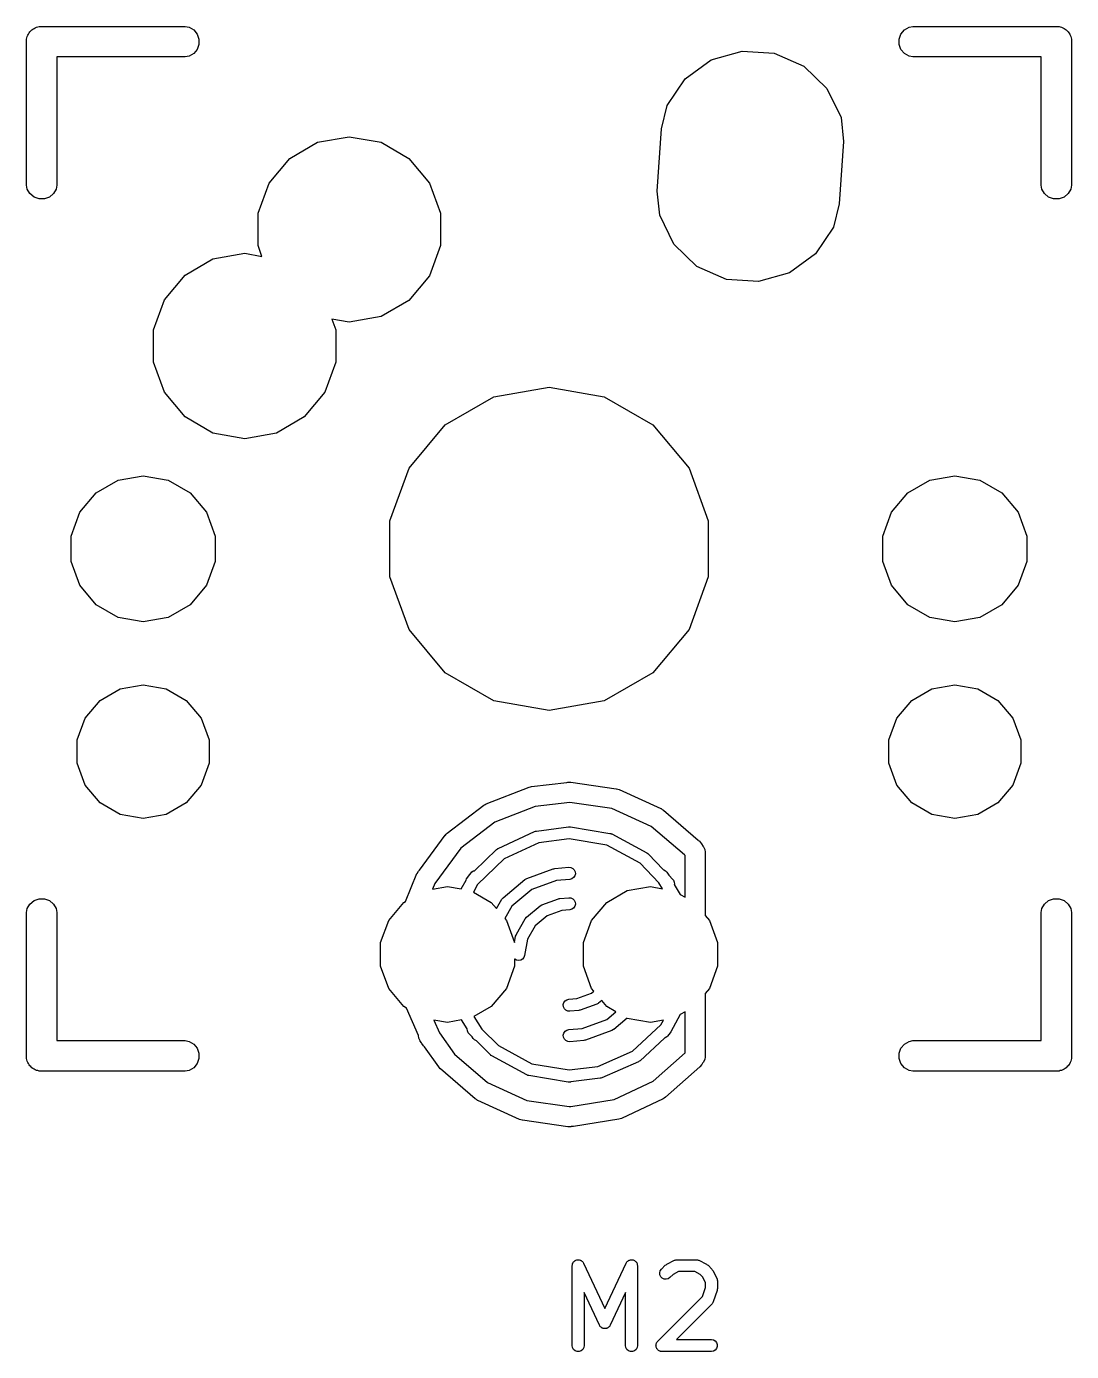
# Model space of a CAD drawing. Extents: x 242.4 to 312.6, y -174.9 to -102.
# Drawn here: x 242.38 to 255.46, y -158.64 to -142.05 of the extents above; entities that cross this region are included whole.
import ezdxf

# ---------------------------------------------------------------- set-up
doc = ezdxf.new("R2010")
doc.units = 0
doc.header["$MEASUREMENT"] = 0
doc.layers.add('BLACK', color=7, linetype='CONTINUOUS')

msp = doc.modelspace()

# ---------------------------------------------------------------- linework, layer by layer
at = {"layer": 'BLACK', "linetype": 'CONTINUOUS'}
for p, q in [((242.38, -142.206), (242.385, -142.191)), ((242.385, -142.191), (242.388, -142.174)), ((242.388, -142.174), (242.397, -142.159)), ((242.397, -142.159), (242.402, -142.143)), ((242.402, -142.143), (242.413, -142.13)), ((242.413, -142.13), (242.422, -142.116)), ((242.422, -142.116), (242.435, -142.105)), ((242.435, -142.105), (242.446, -142.092)), ((242.446, -142.092), (242.46, -142.083)), ((242.46, -142.083), (242.473, -142.072)), ((242.473, -142.072), (242.489, -142.067)), ((242.489, -142.067), (242.504, -142.058)), ((242.504, -142.058), (242.521, -142.055)), ((242.521, -142.055), (242.536, -142.05)), ((242.536, -142.05), (242.553, -142.05)), ((242.553, -142.05), (242.553, -142.049)), ((242.553, -142.049), (244.365, -142.049)), ((244.365, -142.049), (244.414, -142.058)), ((244.414, -142.058), (244.472, -142.092)), ((244.472, -142.092), (244.516, -142.143)), ((244.516, -142.143), (244.538, -142.206)), ((253.302, -142.206), (253.324, -142.143)), ((253.324, -142.143), (253.368, -142.092)), ((253.368, -142.092), (253.426, -142.058)), ((253.426, -142.058), (253.475, -142.049)), ((253.475, -142.049), (255.287, -142.049)), ((255.287, -142.049), (255.287, -142.05)), ((255.287, -142.05), (255.304, -142.05)), ((255.304, -142.05), (255.319, -142.055)), ((255.319, -142.055), (255.336, -142.058)), ((255.336, -142.058), (255.351, -142.067)), ((255.351, -142.067), (255.367, -142.072)), ((255.367, -142.072), (255.38, -142.083)), ((255.38, -142.083), (255.394, -142.092)), ((255.394, -142.092), (255.405, -142.105)), ((255.405, -142.105), (255.418, -142.116)), ((255.418, -142.116), (255.427, -142.13)), ((255.427, -142.13), (255.438, -142.143)), ((255.438, -142.143), (255.443, -142.159)), ((255.443, -142.159), (255.452, -142.174)), ((255.452, -142.174), (255.455, -142.191)), ((255.455, -142.191), (255.46, -142.206)), ((242.379, -144.035), (242.38, -142.223)), ((242.38, -142.223), (242.38, -142.206)), ((244.516, -142.337), (244.472, -142.388)), ((244.538, -142.274), (244.516, -142.337)), ((244.538, -142.206), (244.538, -142.274)), ((250.95, -142.467), (251.338, -142.356)), ((251.338, -142.356), (251.74, -142.384)), ((253.302, -142.274), (253.302, -142.206)), ((253.324, -142.337), (253.302, -142.274)), ((253.368, -142.388), (253.324, -142.337)), ((255.46, -142.206), (255.46, -142.223)), ((255.46, -142.223), (255.46, -142.223)), ((255.46, -142.223), (255.46, -144.035)), ((244.365, -142.43), (242.76, -142.43)), ((242.76, -142.43), (242.76, -144.035)), ((244.414, -142.422), (244.365, -142.43)), ((244.472, -142.388), (244.414, -142.422)), ((250.624, -142.705), (250.95, -142.467)), ((251.74, -142.384), (252.108, -142.547)), ((253.426, -142.422), (253.368, -142.388)), ((253.475, -142.43), (253.426, -142.422)), ((255.079, -142.43), (253.475, -142.43)), ((255.08, -144.035), (255.079, -142.43)), ((252.108, -142.547), (252.398, -142.827)), ((250.399, -143.039), (250.624, -142.705)), ((252.398, -142.827), (252.575, -143.189)), ((250.327, -143.332), (250.399, -143.039)), ((252.575, -143.189), (252.607, -143.489)), ((250.273, -144.111), (250.327, -143.332)), ((245.674, -143.701), (246.023, -143.499)), ((246.023, -143.499), (246.42, -143.429)), ((246.42, -143.429), (246.817, -143.499)), ((246.817, -143.499), (247.166, -143.701)), ((252.607, -143.489), (252.553, -144.268)), ((245.415, -144.01), (245.674, -143.701)), ((247.166, -143.701), (247.425, -144.01)), ((245.277, -144.388), (245.415, -144.01)), ((247.425, -144.01), (247.563, -144.388)), ((242.388, -144.084), (242.379, -144.035)), ((242.422, -144.142), (242.388, -144.084)), ((242.473, -144.186), (242.422, -144.142)), ((242.536, -144.208), (242.473, -144.186)), ((242.667, -144.186), (242.604, -144.208)), ((242.718, -144.142), (242.667, -144.186)), ((242.752, -144.084), (242.718, -144.142)), ((242.76, -144.035), (242.752, -144.084)), ((250.305, -144.411), (250.273, -144.111)), ((255.088, -144.084), (255.08, -144.035)), ((255.122, -144.142), (255.088, -144.084)), ((255.173, -144.186), (255.122, -144.142)), ((255.236, -144.208), (255.173, -144.186)), ((255.367, -144.186), (255.304, -144.208)), ((255.418, -144.142), (255.367, -144.186)), ((255.452, -144.084), (255.418, -144.142)), ((255.46, -144.035), (255.452, -144.084)), ((242.604, -144.208), (242.536, -144.208)), ((252.553, -144.268), (252.481, -144.561)), ((255.304, -144.208), (255.236, -144.208)), ((245.277, -144.792), (245.277, -144.388)), ((247.563, -144.388), (247.563, -144.792)), ((250.482, -144.773), (250.305, -144.411)), ((252.481, -144.561), (252.256, -144.895)), ((245.326, -144.928), (245.277, -144.792)), ((247.563, -144.792), (247.425, -145.17)), ((250.772, -145.053), (250.482, -144.773)), ((244.364, -145.161), (244.713, -144.959)), ((244.713, -144.959), (245.11, -144.889)), ((245.11, -144.889), (245.326, -144.928)), ((252.256, -144.895), (251.93, -145.133)), ((244.105, -145.47), (244.364, -145.161)), ((247.425, -145.17), (247.166, -145.479)), ((251.14, -145.216), (250.772, -145.053)), ((251.93, -145.133), (251.542, -145.244)), ((251.542, -145.244), (251.14, -145.216)), ((243.967, -145.848), (244.105, -145.47)), ((247.166, -145.479), (246.817, -145.681)), ((246.817, -145.681), (246.42, -145.751)), ((243.967, -146.252), (243.967, -145.848)), ((246.42, -145.751), (246.203, -145.712)), ((246.203, -145.712), (246.253, -145.848)), ((246.253, -145.848), (246.253, -146.252)), ((244.105, -146.63), (243.967, -146.252)), ((246.253, -146.252), (246.115, -146.63)), ((244.364, -146.939), (244.105, -146.63)), ((246.115, -146.63), (245.856, -146.939)), ((248.228, -146.687), (248.92, -146.565)), ((248.92, -146.565), (249.612, -146.687)), ((247.619, -147.039), (248.228, -146.687)), ((249.612, -146.687), (250.221, -147.039)), ((244.713, -147.141), (244.364, -146.939)), ((245.856, -146.939), (245.507, -147.141)), ((245.11, -147.211), (244.713, -147.141)), ((245.507, -147.141), (245.11, -147.211)), ((247.167, -147.578), (247.619, -147.039)), ((250.221, -147.039), (250.673, -147.578)), ((243.527, -147.73), (243.84, -147.675)), ((243.84, -147.675), (244.153, -147.73)), ((246.926, -148.238), (247.167, -147.578)), ((250.673, -147.578), (250.914, -148.238)), ((253.687, -147.73), (254, -147.675)), ((254, -147.675), (254.313, -147.73)), ((243.252, -147.889), (243.527, -147.73)), ((244.153, -147.73), (244.428, -147.889)), ((253.412, -147.889), (253.687, -147.73)), ((254.313, -147.73), (254.588, -147.889)), ((243.048, -148.133), (243.252, -147.889)), ((244.428, -147.889), (244.632, -148.133)), ((253.208, -148.133), (253.412, -147.889)), ((254.588, -147.889), (254.792, -148.133)), ((242.939, -148.431), (243.048, -148.133)), ((244.632, -148.133), (244.741, -148.431)), ((253.099, -148.431), (253.208, -148.133)), ((254.792, -148.133), (254.901, -148.431)), ((246.926, -148.942), (246.926, -148.238)), ((250.914, -148.238), (250.914, -148.942)), ((242.939, -148.749), (242.939, -148.431)), ((244.741, -148.431), (244.741, -148.749)), ((253.099, -148.749), (253.099, -148.431)), ((254.901, -148.431), (254.901, -148.749)), ((243.048, -149.047), (242.939, -148.749)), ((244.741, -148.749), (244.632, -149.047)), ((253.208, -149.047), (253.099, -148.749)), ((254.901, -148.749), (254.792, -149.047)), ((247.167, -149.602), (246.926, -148.942)), ((250.914, -148.942), (250.673, -149.602)), ((243.252, -149.291), (243.048, -149.047)), ((244.632, -149.047), (244.428, -149.291)), ((253.412, -149.291), (253.208, -149.047)), ((254.792, -149.047), (254.588, -149.291)), ((243.527, -149.45), (243.252, -149.291)), ((244.428, -149.291), (244.153, -149.45)), ((253.687, -149.45), (253.412, -149.291)), ((254.588, -149.291), (254.313, -149.45)), ((243.84, -149.505), (243.527, -149.45)), ((244.153, -149.45), (243.84, -149.505)), ((254, -149.505), (253.687, -149.45)), ((254.313, -149.45), (254, -149.505)), ((247.619, -150.141), (247.167, -149.602)), ((250.673, -149.602), (250.221, -150.141)), ((248.228, -150.493), (247.619, -150.141)), ((250.221, -150.141), (249.612, -150.493)), ((243.553, -150.342), (243.84, -150.292)), ((243.84, -150.292), (244.127, -150.342)), ((253.713, -150.342), (254, -150.292)), ((254, -150.292), (254.287, -150.342)), ((243.114, -150.711), (243.301, -150.488)), ((243.301, -150.488), (243.553, -150.342)), ((244.127, -150.342), (244.379, -150.488)), ((244.379, -150.488), (244.566, -150.711)), ((248.92, -150.615), (248.228, -150.493)), ((249.612, -150.493), (248.92, -150.615)), ((253.274, -150.711), (253.461, -150.488)), ((253.461, -150.488), (253.713, -150.342)), ((254.287, -150.342), (254.539, -150.488)), ((254.539, -150.488), (254.726, -150.711)), ((243.014, -150.984), (243.114, -150.711)), ((244.566, -150.711), (244.665, -150.984)), ((253.174, -150.984), (253.274, -150.711)), ((254.726, -150.711), (254.825, -150.984)), ((243.014, -151.276), (243.014, -150.984)), ((244.665, -150.984), (244.665, -151.276)), ((253.174, -151.276), (253.174, -150.984)), ((254.825, -150.984), (254.825, -151.276)), ((243.114, -151.549), (243.014, -151.276)), ((244.665, -151.276), (244.566, -151.549)), ((253.274, -151.549), (253.174, -151.276)), ((254.825, -151.276), (254.726, -151.549)), ((243.301, -151.772), (243.114, -151.549)), ((244.566, -151.549), (244.379, -151.772)), ((248.134, -151.782), (248.671, -151.574)), ((248.671, -151.574), (248.672, -151.574)), ((248.672, -151.574), (248.687, -151.571)), ((248.687, -151.571), (248.702, -151.567)), ((248.702, -151.567), (249.143, -151.516)), ((249.143, -151.516), (249.156, -151.512)), ((249.156, -151.512), (249.192, -151.512)), ((249.192, -151.512), (249.762, -151.594)), ((249.762, -151.594), (249.764, -151.594)), ((249.764, -151.594), (249.78, -151.599)), ((249.78, -151.599), (249.797, -151.604)), ((249.797, -151.604), (250.321, -151.843)), ((253.461, -151.772), (253.274, -151.549)), ((254.726, -151.549), (254.539, -151.772)), ((243.553, -151.918), (243.301, -151.772)), ((244.379, -151.772), (244.127, -151.918)), ((247.646, -152.15), (248.103, -151.8)), ((248.103, -151.8), (248.104, -151.799)), ((248.104, -151.799), (248.119, -151.791)), ((248.119, -151.791), (248.134, -151.782)), ((248.747, -151.817), (248.243, -152.012)), ((249.182, -151.767), (248.747, -151.817)), ((249.708, -151.843), (249.182, -151.767)), ((253.713, -151.918), (253.461, -151.772)), ((254.539, -151.772), (254.287, -151.918)), ((243.84, -151.968), (243.553, -151.918)), ((244.127, -151.918), (243.84, -151.968)), ((250.2, -152.066), (249.708, -151.843)), ((250.321, -151.843), (250.323, -151.843)), ((250.323, -151.843), (250.337, -151.853)), ((250.337, -151.853), (250.352, -151.862)), ((250.352, -151.862), (250.788, -152.238)), ((254, -151.968), (253.713, -151.918)), ((254.287, -151.918), (254, -151.968)), ((247.634, -152.162), (247.646, -152.15)), ((248.243, -152.012), (247.815, -152.34)), ((248.285, -152.341), (248.739, -152.131)), ((248.739, -152.131), (248.752, -152.127)), ((248.752, -152.127), (248.756, -152.126)), ((248.756, -152.126), (248.761, -152.125)), ((248.761, -152.125), (249.163, -152.07)), ((249.163, -152.07), (249.176, -152.07)), ((249.176, -152.07), (249.181, -152.071)), ((249.181, -152.071), (249.187, -152.071)), ((249.187, -152.071), (249.68, -152.153)), ((249.68, -152.153), (249.693, -152.156)), ((249.693, -152.156), (249.698, -152.159)), ((250.615, -152.424), (250.2, -152.066)), ((247.3, -152.614), (247.621, -152.176)), ((247.621, -152.176), (247.622, -152.174)), ((247.622, -152.174), (247.634, -152.162)), ((248.793, -152.274), (248.36, -152.474)), ((249.172, -152.223), (248.793, -152.274)), ((249.643, -152.301), (249.172, -152.223)), ((250.061, -152.527), (249.643, -152.301)), ((249.698, -152.159), (249.704, -152.161)), ((249.704, -152.161), (250.144, -152.399)), ((250.788, -152.238), (250.789, -152.239)), ((250.789, -152.239), (250.795, -152.246)), ((250.795, -152.246), (250.802, -152.252)), ((250.802, -152.252), (250.829, -152.284)), ((250.829, -152.284), (250.83, -152.285)), ((250.83, -152.285), (250.849, -152.316)), ((250.849, -152.316), (250.852, -152.324)), ((247.815, -152.34), (247.491, -152.783)), ((247.985, -152.622), (248.264, -152.355)), ((248.36, -152.474), (248.025, -152.794)), ((248.264, -152.355), (248.274, -152.347)), ((248.264, -152.355), (248.264, -152.355)), ((248.264, -152.355), (248.264, -152.355)), ((248.274, -152.347), (248.28, -152.344)), ((248.28, -152.344), (248.285, -152.341)), ((250.144, -152.399), (250.155, -152.406)), ((250.155, -152.406), (250.159, -152.41)), ((250.159, -152.41), (250.163, -152.413)), ((250.163, -152.413), (250.349, -152.607)), ((250.622, -152.432), (250.615, -152.424)), ((250.622, -152.951), (250.622, -152.432)), ((250.852, -152.324), (250.87, -152.356)), ((250.87, -152.356), (250.876, -152.389)), ((250.876, -152.389), (250.876, -153.183)), ((247.268, -152.657), (247.287, -152.626)), ((247.287, -152.626), (247.3, -152.614)), ((247.91, -152.688), (247.944, -152.647)), ((247.944, -152.647), (247.953, -152.637)), ((247.953, -152.637), (247.974, -152.624)), ((247.974, -152.624), (247.985, -152.622)), ((248.64, -152.719), (248.972, -152.598)), ((248.972, -152.598), (248.981, -152.596)), ((248.981, -152.596), (248.991, -152.594)), ((248.991, -152.594), (249.167, -152.578)), ((249.167, -152.578), (249.194, -152.58)), ((249.194, -152.58), (249.218, -152.592)), ((249.218, -152.592), (249.236, -152.61)), ((249.236, -152.61), (249.248, -152.634)), ((249.248, -152.634), (249.25, -152.661)), ((250.296, -152.771), (250.061, -152.527)), ((250.349, -152.607), (250.357, -152.608)), ((250.357, -152.608), (250.379, -152.621)), ((250.379, -152.621), (250.395, -152.64)), ((250.395, -152.64), (250.418, -152.678)), ((247.125, -153.005), (247.267, -152.658)), ((247.267, -152.658), (247.268, -152.657)), ((247.491, -152.783), (247.463, -152.852)), ((247.463, -152.852), (247.65, -152.819)), ((247.65, -152.819), (247.822, -152.849)), ((247.822, -152.849), (247.881, -152.741)), ((247.881, -152.741), (247.887, -152.721)), ((247.887, -152.721), (247.902, -152.7)), ((247.902, -152.7), (247.903, -152.7)), ((247.903, -152.7), (247.91, -152.689)), ((247.903, -152.7), (247.903, -152.7)), ((247.91, -152.689), (247.91, -152.688)), ((247.91, -152.689), (247.91, -152.689)), ((248.025, -152.794), (247.974, -152.889)), ((248.347, -152.959), (248.617, -152.732)), ((248.617, -152.732), (248.64, -152.719)), ((248.617, -152.732), (248.617, -152.732)), ((249.014, -152.744), (248.705, -152.857)), ((249.181, -152.73), (249.014, -152.744)), ((249.206, -152.723), (249.181, -152.73)), ((249.228, -152.708), (249.206, -152.723)), ((249.243, -152.686), (249.228, -152.708)), ((249.25, -152.661), (249.243, -152.686)), ((249.899, -152.87), (250.19, -152.819)), ((250.19, -152.819), (250.341, -152.846)), ((250.341, -152.846), (250.296, -152.771)), ((250.418, -152.678), (250.468, -152.73)), ((250.468, -152.73), (250.476, -152.74)), ((250.476, -152.74), (250.487, -152.763)), ((250.487, -152.763), (250.489, -152.788)), ((250.489, -152.788), (250.488, -152.794)), ((250.488, -152.794), (250.562, -152.917)), ((242.473, -152.994), (242.536, -152.972)), ((242.536, -152.972), (242.604, -152.972)), ((242.604, -152.972), (242.667, -152.994)), ((247.974, -152.889), (248.197, -153.018)), ((248.262, -153.096), (248.33, -152.979)), ((248.33, -152.979), (248.347, -152.959)), ((248.33, -152.979), (248.33, -152.979)), ((248.705, -152.857), (248.455, -153.067)), ((248.83, -153.048), (249.038, -152.973)), ((249.038, -152.973), (249.047, -152.971)), ((249.047, -152.971), (249.057, -152.969)), ((249.057, -152.969), (249.167, -152.959)), ((249.167, -152.959), (249.194, -152.961)), ((249.194, -152.961), (249.218, -152.973)), ((249.218, -152.973), (249.236, -152.991)), ((249.643, -153.018), (249.899, -152.87)), ((250.562, -152.917), (250.622, -152.951)), ((255.173, -152.994), (255.236, -152.972)), ((255.236, -152.972), (255.304, -152.972)), ((255.304, -152.972), (255.367, -152.994)), ((242.379, -154.957), (242.38, -153.145)), ((242.38, -153.145), (242.388, -153.096)), ((242.388, -153.096), (242.422, -153.038)), ((242.422, -153.038), (242.473, -152.994)), ((242.667, -152.994), (242.718, -153.038)), ((242.718, -153.038), (242.752, -153.096)), ((242.752, -153.096), (242.76, -153.145)), ((242.76, -153.145), (242.76, -154.749)), ((246.913, -153.244), (247.103, -153.018)), ((247.103, -153.018), (247.125, -153.005)), ((248.197, -153.018), (248.262, -153.096)), ((248.455, -153.067), (248.367, -153.22)), ((248.639, -153.203), (248.808, -153.062)), ((248.808, -153.062), (248.83, -153.048)), ((248.808, -153.062), (248.808, -153.062)), ((249.08, -153.12), (248.895, -153.187)), ((249.181, -153.111), (249.08, -153.12)), ((249.206, -153.104), (249.181, -153.111)), ((249.228, -153.089), (249.206, -153.104)), ((249.243, -153.067), (249.228, -153.089)), ((249.236, -152.991), (249.248, -153.015)), ((249.25, -153.042), (249.243, -153.067)), ((249.248, -153.015), (249.25, -153.042)), ((249.453, -153.244), (249.643, -153.018)), ((255.079, -153.145), (255.088, -153.096)), ((255.08, -154.749), (255.079, -153.145)), ((255.088, -153.096), (255.122, -153.038)), ((255.122, -153.038), (255.173, -152.994)), ((255.367, -152.994), (255.418, -153.038)), ((255.418, -153.038), (255.452, -153.096)), ((255.452, -153.096), (255.46, -153.145)), ((255.46, -153.145), (255.46, -154.957)), ((246.812, -153.522), (246.913, -153.244)), ((248.367, -153.22), (248.387, -153.244)), ((248.387, -153.244), (248.488, -153.521)), ((248.511, -153.415), (248.622, -153.224)), ((248.622, -153.224), (248.639, -153.203)), ((248.639, -153.203), (248.639, -153.203)), ((248.747, -153.312), (248.65, -153.479)), ((248.895, -153.187), (248.747, -153.312)), ((249.352, -153.522), (249.453, -153.244)), ((250.876, -153.183), (250.927, -153.244)), ((250.927, -153.244), (251.028, -153.522)), ((248.488, -153.521), (248.502, -153.44)), ((248.502, -153.44), (248.507, -153.427)), ((248.502, -153.44), (248.502, -153.44)), ((248.507, -153.427), (248.511, -153.415)), ((248.511, -153.415), (248.511, -153.415)), ((248.65, -153.479), (248.614, -153.683)), ((246.812, -153.818), (246.812, -153.522)), ((249.352, -153.818), (249.352, -153.522)), ((251.028, -153.522), (251.028, -153.818)), ((248.49, -153.728), (248.488, -153.726)), ((248.488, -153.726), (248.488, -153.818)), ((248.513, -153.742), (248.49, -153.728)), ((248.539, -153.746), (248.513, -153.742)), ((248.565, -153.742), (248.539, -153.746)), ((248.588, -153.728), (248.565, -153.742)), ((248.605, -153.708), (248.588, -153.728)), ((248.614, -153.683), (248.605, -153.708)), ((246.913, -154.096), (246.812, -153.818)), ((248.488, -153.818), (248.387, -154.096)), ((249.453, -154.096), (249.352, -153.818)), ((251.028, -153.818), (250.927, -154.096)), ((247.103, -154.322), (246.913, -154.096)), ((248.387, -154.096), (248.197, -154.322)), ((249.481, -154.129), (249.453, -154.096)), ((249.453, -154.153), (249.481, -154.129)), ((250.927, -154.096), (250.876, -154.157)), ((249.098, -154.298), (249.105, -154.273)), ((249.1, -154.325), (249.098, -154.298)), ((249.105, -154.273), (249.12, -154.251)), ((249.12, -154.251), (249.142, -154.236)), ((249.142, -154.236), (249.167, -154.229)), ((249.167, -154.229), (249.268, -154.22)), ((249.268, -154.22), (249.453, -154.153)), ((249.518, -154.292), (249.31, -154.367)), ((249.534, -154.282), (249.518, -154.292)), ((249.518, -154.292), (249.518, -154.292)), ((249.54, -154.278), (249.534, -154.282)), ((249.579, -154.246), (249.54, -154.278)), ((249.54, -154.278), (249.54, -154.278)), ((249.643, -154.322), (249.579, -154.246)), ((250.876, -154.157), (250.876, -154.951)), ((247.135, -154.341), (247.103, -154.322)), ((247.284, -154.684), (247.135, -154.341)), ((248.197, -154.322), (247.979, -154.448)), ((247.979, -154.448), (248.079, -154.606)), ((249.112, -154.349), (249.1, -154.325)), ((249.13, -154.367), (249.112, -154.349)), ((249.154, -154.379), (249.13, -154.367)), ((249.181, -154.381), (249.154, -154.379)), ((249.291, -154.371), (249.181, -154.381)), ((249.301, -154.369), (249.291, -154.371)), ((249.31, -154.367), (249.301, -154.369)), ((249.757, -154.388), (249.643, -154.322)), ((249.643, -154.483), (249.757, -154.388)), ((249.897, -154.469), (249.731, -154.608)), ((249.899, -154.47), (249.897, -154.469)), ((250.19, -154.521), (249.899, -154.47)), ((250.563, -154.423), (250.445, -154.64)), ((250.622, -154.389), (250.563, -154.423)), ((250.622, -154.901), (250.622, -154.389)), ((247.65, -154.521), (247.477, -154.491)), ((247.477, -154.491), (247.547, -154.653)), ((247.826, -154.49), (247.65, -154.521)), ((247.896, -154.601), (247.826, -154.49)), ((247.895, -154.603), (247.896, -154.601)), ((247.898, -154.627), (247.895, -154.603)), ((247.909, -154.65), (247.898, -154.627)), ((248.079, -154.606), (248.286, -154.812)), ((249.105, -154.654), (249.12, -154.632)), ((249.12, -154.632), (249.142, -154.617)), ((249.142, -154.617), (249.167, -154.61)), ((249.167, -154.61), (249.334, -154.596)), ((249.334, -154.596), (249.643, -154.483)), ((249.708, -154.621), (249.376, -154.742)), ((249.728, -154.61), (249.708, -154.621)), ((249.708, -154.621), (249.708, -154.621)), ((249.731, -154.608), (249.728, -154.61)), ((249.731, -154.608), (249.731, -154.608)), ((249.966, -154.879), (250.319, -154.553)), ((250.352, -154.493), (250.19, -154.521)), ((250.319, -154.553), (250.352, -154.493)), ((250.445, -154.64), (250.438, -154.651)), ((242.76, -154.749), (244.365, -154.749)), ((244.365, -154.749), (244.414, -154.758)), ((244.414, -154.758), (244.472, -154.792)), ((244.472, -154.792), (244.516, -154.843)), ((247.284, -154.685), (247.284, -154.684)), ((247.29, -154.72), (247.284, -154.685)), ((247.306, -154.752), (247.29, -154.72)), ((247.307, -154.754), (247.306, -154.752)), ((247.325, -154.778), (247.307, -154.754)), ((247.328, -154.785), (247.325, -154.778)), ((247.347, -154.815), (247.328, -154.785)), ((247.547, -154.653), (247.737, -154.92)), ((247.918, -154.66), (247.909, -154.65)), ((247.959, -154.701), (247.918, -154.66)), ((247.972, -154.721), (247.959, -154.701)), ((247.988, -154.74), (247.972, -154.721)), ((248.01, -154.753), (247.988, -154.74)), ((248.186, -154.928), (248.01, -154.753)), ((248.01, -154.753), (248.01, -154.753)), ((248.286, -154.812), (248.705, -155.039)), ((249.098, -154.679), (249.105, -154.654)), ((249.1, -154.706), (249.098, -154.679)), ((249.112, -154.73), (249.1, -154.706)), ((249.13, -154.748), (249.112, -154.73)), ((249.154, -154.76), (249.13, -154.748)), ((249.181, -154.762), (249.154, -154.76)), ((249.357, -154.746), (249.181, -154.762)), ((249.367, -154.744), (249.357, -154.746)), ((249.376, -154.742), (249.367, -154.744)), ((250.365, -154.718), (250.06, -155)), ((250.374, -154.716), (250.365, -154.718)), ((250.395, -154.703), (250.374, -154.716)), ((250.404, -154.693), (250.395, -154.703)), ((250.438, -154.652), (250.404, -154.693)), ((250.438, -154.651), (250.438, -154.651)), ((250.438, -154.651), (250.438, -154.652)), ((253.324, -154.843), (253.368, -154.792)), ((253.368, -154.792), (253.426, -154.758)), ((253.426, -154.758), (253.475, -154.749)), ((253.475, -154.749), (255.08, -154.749)), ((242.38, -154.957), (242.379, -154.957)), ((242.38, -154.974), (242.38, -154.957)), ((242.385, -154.989), (242.38, -154.974)), ((244.516, -154.843), (244.538, -154.906)), ((244.538, -154.974), (244.516, -155.037)), ((244.538, -154.906), (244.538, -154.974)), ((247.36, -154.827), (247.347, -154.815)), ((247.539, -155.079), (247.36, -154.827)), ((247.737, -154.92), (248.148, -155.274)), ((248.19, -154.931), (248.186, -154.928)), ((248.193, -154.934), (248.19, -154.931)), ((248.204, -154.941), (248.193, -154.934)), ((248.644, -155.179), (248.204, -154.941)), ((249.53, -155.071), (249.966, -154.879)), ((250.223, -155.256), (250.622, -154.901)), ((250.876, -154.951), (250.87, -154.984)), ((253.302, -154.906), (253.324, -154.843)), ((253.302, -154.974), (253.302, -154.906)), ((253.324, -155.037), (253.302, -154.974)), ((255.46, -154.974), (255.455, -154.989)), ((255.46, -154.957), (255.46, -154.957)), ((255.46, -154.957), (255.46, -154.974)), ((242.388, -155.006), (242.385, -154.989)), ((242.397, -155.021), (242.388, -155.006)), ((242.402, -155.037), (242.397, -155.021)), ((242.413, -155.05), (242.402, -155.037)), ((242.422, -155.064), (242.413, -155.05)), ((242.435, -155.075), (242.422, -155.064)), ((242.446, -155.088), (242.435, -155.075)), ((242.46, -155.097), (242.446, -155.088)), ((242.473, -155.108), (242.46, -155.097)), ((242.489, -155.113), (242.473, -155.108)), ((242.504, -155.122), (242.489, -155.113)), ((242.521, -155.125), (242.504, -155.122)), ((242.536, -155.13), (242.521, -155.125)), ((242.553, -155.13), (242.536, -155.13)), ((244.365, -155.13), (242.553, -155.13)), ((242.553, -155.13), (242.553, -155.13)), ((244.414, -155.122), (244.365, -155.13)), ((244.472, -155.088), (244.414, -155.122)), ((244.516, -155.037), (244.472, -155.088)), ((247.549, -155.09), (247.539, -155.079)), ((247.559, -155.101), (247.549, -155.09)), ((247.56, -155.102), (247.559, -155.101)), ((247.996, -155.478), (247.56, -155.102)), ((248.705, -155.039), (249.17, -155.116)), ((249.17, -155.116), (249.53, -155.071)), ((250.039, -155.013), (249.581, -155.215)), ((250.044, -155.01), (250.039, -155.013)), ((250.049, -155.008), (250.044, -155.01)), ((250.06, -155), (250.049, -155.008)), ((250.06, -155), (250.06, -155)), ((250.06, -155), (250.06, -155)), ((250.808, -155.076), (250.378, -155.458)), ((250.831, -155.048), (250.808, -155.076)), ((250.839, -155.03), (250.831, -155.048)), ((250.848, -155.023), (250.839, -155.03)), ((250.87, -154.984), (250.848, -155.023)), ((253.368, -155.088), (253.324, -155.037)), ((253.426, -155.122), (253.368, -155.088)), ((253.475, -155.13), (253.426, -155.122)), ((255.287, -155.13), (253.475, -155.13)), ((255.304, -155.13), (255.287, -155.13)), ((255.287, -155.13), (255.287, -155.13)), ((255.319, -155.125), (255.304, -155.13)), ((255.336, -155.122), (255.319, -155.125)), ((255.351, -155.113), (255.336, -155.122)), ((255.367, -155.108), (255.351, -155.113)), ((255.38, -155.097), (255.367, -155.108)), ((255.394, -155.088), (255.38, -155.097)), ((255.405, -155.075), (255.394, -155.088)), ((255.418, -155.064), (255.405, -155.075)), ((255.427, -155.05), (255.418, -155.064)), ((255.438, -155.037), (255.427, -155.05)), ((255.443, -155.021), (255.438, -155.037)), ((255.452, -155.006), (255.443, -155.021)), ((255.455, -154.989), (255.452, -155.006)), ((248.148, -155.274), (248.64, -155.497)), ((248.65, -155.181), (248.644, -155.179)), ((248.655, -155.184), (248.65, -155.181)), ((248.668, -155.187), (248.655, -155.184)), ((249.161, -155.269), (248.668, -155.187)), ((249.187, -155.269), (249.161, -155.269)), ((249.194, -155.267), (249.187, -155.269)), ((249.56, -155.221), (249.194, -155.267)), ((249.564, -155.219), (249.56, -155.221)), ((249.569, -155.219), (249.564, -155.219)), ((249.581, -155.215), (249.569, -155.219)), ((249.735, -155.486), (250.223, -155.256)), ((250.362, -155.468), (250.348, -155.478)), ((250.376, -155.459), (250.362, -155.468)), ((250.378, -155.458), (250.376, -155.459)), ((248.011, -155.487), (247.996, -155.478)), ((248.025, -155.497), (248.011, -155.487)), ((248.027, -155.497), (248.025, -155.497)), ((248.551, -155.736), (248.027, -155.497)), ((248.64, -155.497), (249.17, -155.573)), ((249.17, -155.573), (249.176, -155.572)), ((249.176, -155.572), (249.194, -155.572)), ((249.194, -155.572), (249.735, -155.486)), ((250.348, -155.478), (249.827, -155.724)), ((248.568, -155.741), (248.551, -155.736)), ((248.584, -155.746), (248.568, -155.741)), ((248.586, -155.746), (248.584, -155.746)), ((249.156, -155.828), (248.586, -155.746)), ((249.793, -155.734), (249.225, -155.825)), ((249.81, -155.729), (249.793, -155.734)), ((249.826, -155.724), (249.81, -155.729)), ((249.827, -155.724), (249.826, -155.724)), ((249.192, -155.828), (249.156, -155.828)), ((249.197, -155.826), (249.192, -155.828)), ((249.206, -155.826), (249.197, -155.826)), ((249.215, -155.825), (249.206, -155.826)), ((249.223, -155.825), (249.215, -155.825)), ((249.225, -155.825), (249.223, -155.825)), ((249.21, -157.567), (249.212, -157.558)), ((249.21, -158.567), (249.21, -157.567)), ((249.212, -157.558), (249.213, -157.548)), ((249.213, -157.548), (249.214, -157.545)), ((249.214, -157.545), (249.215, -157.542)), ((249.215, -157.542), (249.22, -157.533)), ((249.22, -157.533), (249.224, -157.524)), ((249.224, -157.524), (249.226, -157.522)), ((249.226, -157.522), (249.228, -157.519)), ((249.228, -157.519), (249.236, -157.513)), ((249.236, -157.513), (249.242, -157.506)), ((249.242, -157.506), (249.245, -157.505)), ((249.245, -157.505), (249.248, -157.502)), ((249.248, -157.502), (249.257, -157.499)), ((249.257, -157.499), (249.266, -157.495)), ((249.266, -157.495), (249.269, -157.495)), ((249.269, -157.495), (249.272, -157.494)), ((249.272, -157.494), (249.282, -157.494)), ((249.282, -157.494), (249.292, -157.493)), ((249.292, -157.493), (249.295, -157.494)), ((249.295, -157.494), (249.298, -157.494)), ((249.298, -157.494), (249.308, -157.497)), ((249.308, -157.497), (249.317, -157.499)), ((249.317, -157.499), (249.32, -157.501)), ((249.32, -157.501), (249.323, -157.502)), ((249.323, -157.502), (249.33, -157.509)), ((249.33, -157.509), (249.338, -157.514)), ((249.338, -157.514), (249.34, -157.517)), ((249.34, -157.517), (249.343, -157.519)), ((249.343, -157.519), (249.348, -157.528)), ((249.348, -157.528), (249.353, -157.536)), ((249.353, -157.536), (249.619, -158.104)), ((249.619, -158.104), (249.884, -157.536)), ((249.884, -157.536), (249.89, -157.528)), ((249.89, -157.528), (249.895, -157.519)), ((249.895, -157.519), (249.897, -157.517)), ((249.897, -157.517), (249.899, -157.514)), ((249.899, -157.514), (249.907, -157.509)), ((249.907, -157.509), (249.915, -157.502)), ((249.915, -157.502), (249.918, -157.501)), ((249.918, -157.501), (249.92, -157.499)), ((249.92, -157.499), (249.93, -157.497)), ((249.93, -157.497), (249.939, -157.494)), ((249.939, -157.494), (249.942, -157.494)), ((249.942, -157.494), (249.946, -157.493)), ((249.946, -157.493), (249.955, -157.494)), ((249.955, -157.494), (249.965, -157.494)), ((249.965, -157.494), (249.968, -157.495)), ((249.968, -157.495), (249.972, -157.495)), ((249.972, -157.495), (249.98, -157.499)), ((249.98, -157.499), (249.99, -157.502)), ((249.99, -157.502), (249.992, -157.505)), ((249.992, -157.505), (249.995, -157.506)), ((249.995, -157.506), (250.002, -157.513)), ((250.002, -157.513), (250.01, -157.519)), ((250.01, -157.519), (250.011, -157.522)), ((250.011, -157.522), (250.014, -157.524)), ((250.014, -157.524), (250.018, -157.533)), ((250.018, -157.533), (250.023, -157.542)), ((250.023, -157.542), (250.023, -157.545)), ((250.023, -157.545), (250.025, -157.548)), ((250.025, -157.548), (250.025, -157.558)), ((250.025, -157.558), (250.027, -157.567)), ((250.027, -157.567), (250.027, -158.567)), ((250.306, -157.656), (250.313, -157.631)), ((250.313, -157.631), (250.328, -157.61)), ((250.328, -157.61), (250.375, -157.562)), ((250.375, -157.562), (250.385, -157.555)), ((250.385, -157.555), (250.395, -157.548)), ((250.395, -157.548), (250.49, -157.5)), ((250.49, -157.5), (250.494, -157.499)), ((250.494, -157.499), (250.498, -157.497)), ((250.498, -157.497), (250.507, -157.495)), ((250.507, -157.495), (250.515, -157.493)), ((250.515, -157.493), (250.519, -157.493)), ((250.519, -157.493), (250.524, -157.492)), ((250.524, -157.492), (250.762, -157.492)), ((250.762, -157.492), (250.766, -157.493)), ((250.766, -157.493), (250.77, -157.493)), ((250.77, -157.493), (250.779, -157.495)), ((250.779, -157.495), (250.787, -157.497)), ((250.787, -157.497), (250.791, -157.499)), ((250.791, -157.499), (250.795, -157.5)), ((250.795, -157.5), (250.89, -157.548)), ((250.89, -157.548), (250.9, -157.555)), ((250.9, -157.555), (250.91, -157.562)), ((250.91, -157.562), (250.958, -157.61)), ((250.958, -157.61), (250.964, -157.619)), ((250.964, -157.619), (250.972, -157.629)), ((250.972, -157.629), (251.019, -157.724)), ((250.308, -157.682), (250.306, -157.656)), ((250.319, -157.706), (250.308, -157.682)), ((250.338, -157.724), (250.319, -157.706)), ((250.361, -157.735), (250.338, -157.724)), ((250.387, -157.737), (250.361, -157.735)), ((250.412, -157.731), (250.387, -157.737)), ((250.434, -157.716), (250.412, -157.731)), ((250.473, -157.677), (250.434, -157.716)), ((250.541, -157.642), (250.473, -157.677)), ((250.744, -157.642), (250.541, -157.642)), ((250.812, -157.677), (250.744, -157.642)), ((250.843, -157.707), (250.812, -157.677)), ((250.877, -157.776), (250.843, -157.707)), ((250.877, -157.841), (250.877, -157.776)), ((251.019, -157.724), (251.02, -157.728)), ((251.02, -157.728), (251.023, -157.732)), ((251.023, -157.732), (251.024, -157.741)), ((251.024, -157.741), (251.027, -157.749)), ((251.027, -157.749), (251.026, -157.754)), ((251.026, -157.754), (251.027, -157.758)), ((251.027, -157.758), (251.027, -157.853)), ((249.551, -158.313), (249.36, -157.905)), ((249.36, -157.905), (249.36, -158.567)), ((249.877, -157.905), (249.687, -158.313)), ((249.877, -158.567), (249.877, -157.905)), ((250.28, -158.514), (250.839, -157.955)), ((250.839, -157.955), (250.877, -157.841)), ((251.023, -157.877), (250.976, -158.02)), ((251.025, -157.865), (251.023, -157.877)), ((251.027, -157.853), (251.025, -157.865)), ((250.958, -158.049), (250.514, -158.492)), ((250.96, -158.045), (250.958, -158.049)), ((250.963, -158.043), (250.96, -158.045)), ((250.967, -158.035), (250.963, -158.043)), ((250.972, -158.028), (250.967, -158.035)), ((250.974, -158.023), (250.972, -158.028)), ((250.976, -158.02), (250.974, -158.023)), ((249.555, -158.319), (249.551, -158.313)), ((249.557, -158.325), (249.555, -158.319)), ((249.562, -158.329), (249.557, -158.325)), ((249.566, -158.335), (249.562, -158.329)), ((249.571, -158.338), (249.566, -158.335)), ((249.576, -158.343), (249.571, -158.338)), ((249.582, -158.346), (249.576, -158.343)), ((249.587, -158.35), (249.582, -158.346)), ((249.593, -158.351), (249.587, -158.35)), ((249.599, -158.354), (249.593, -158.351)), ((249.606, -158.355), (249.599, -158.354)), ((249.612, -158.356), (249.606, -158.355)), ((249.619, -158.356), (249.612, -158.356)), ((249.625, -158.356), (249.619, -158.356)), ((249.632, -158.355), (249.625, -158.356)), ((249.638, -158.354), (249.632, -158.355)), ((249.644, -158.351), (249.638, -158.354)), ((249.65, -158.35), (249.644, -158.351)), ((249.656, -158.346), (249.65, -158.35)), ((249.662, -158.343), (249.656, -158.346)), ((249.666, -158.338), (249.662, -158.343)), ((249.672, -158.335), (249.666, -158.338)), ((249.676, -158.329), (249.672, -158.335)), ((249.68, -158.325), (249.676, -158.329)), ((249.683, -158.319), (249.68, -158.325)), ((249.687, -158.313), (249.683, -158.319)), ((249.215, -158.593), (249.21, -158.567)), ((249.228, -158.616), (249.215, -158.593)), ((249.248, -158.632), (249.228, -158.616)), ((249.343, -158.616), (249.323, -158.632)), ((249.356, -158.593), (249.343, -158.616)), ((249.36, -158.567), (249.356, -158.593)), ((249.882, -158.593), (249.877, -158.567)), ((249.895, -158.616), (249.882, -158.593)), ((249.915, -158.632), (249.895, -158.616)), ((250.01, -158.616), (249.99, -158.632)), ((250.023, -158.593), (250.01, -158.616)), ((250.027, -158.567), (250.023, -158.593)), ((250.258, -158.561), (250.259, -158.558)), ((250.259, -158.571), (250.258, -158.561)), ((250.259, -158.554), (250.263, -158.545)), ((250.259, -158.558), (250.259, -158.554)), ((250.259, -158.58), (250.259, -158.571)), ((250.26, -158.584), (250.259, -158.58)), ((250.261, -158.587), (250.26, -158.584)), ((250.265, -158.596), (250.261, -158.587)), ((250.263, -158.545), (250.265, -158.536)), ((250.265, -158.536), (250.267, -158.533)), ((250.268, -158.605), (250.265, -158.596)), ((250.267, -158.533), (250.268, -158.53)), ((250.268, -158.53), (250.274, -158.522)), ((250.27, -158.607), (250.268, -158.605)), ((250.272, -158.61), (250.27, -158.607)), ((250.279, -158.617), (250.272, -158.61)), ((250.274, -158.522), (250.28, -158.514)), ((250.285, -158.625), (250.279, -158.617)), ((250.288, -158.626), (250.285, -158.625)), ((250.29, -158.629), (250.288, -158.626)), ((250.299, -158.633), (250.29, -158.629)), ((250.514, -158.492), (250.952, -158.492)), ((250.952, -158.492), (250.978, -158.497)), ((250.978, -158.497), (251, -158.51)), ((251, -158.625), (250.978, -158.638)), ((251, -158.51), (251.017, -158.53)), ((251.017, -158.605), (251, -158.625)), ((251.017, -158.53), (251.026, -158.554)), ((251.026, -158.58), (251.017, -158.605)), ((251.026, -158.554), (251.026, -158.58)), ((249.272, -158.641), (249.248, -158.632)), ((249.298, -158.641), (249.272, -158.641)), ((249.323, -158.632), (249.298, -158.641)), ((249.939, -158.641), (249.915, -158.632)), ((249.965, -158.641), (249.939, -158.641)), ((249.99, -158.632), (249.965, -158.641)), ((250.307, -158.638), (250.299, -158.633)), ((250.311, -158.638), (250.307, -158.638)), ((250.314, -158.64), (250.311, -158.638)), ((250.323, -158.641), (250.314, -158.64)), ((250.333, -158.642), (250.323, -158.641)), ((250.952, -158.642), (250.333, -158.642)), ((250.978, -158.638), (250.952, -158.642))]:
    msp.add_line(p, q, dxfattribs=at)

doc.saveas('drawing.dxf')
